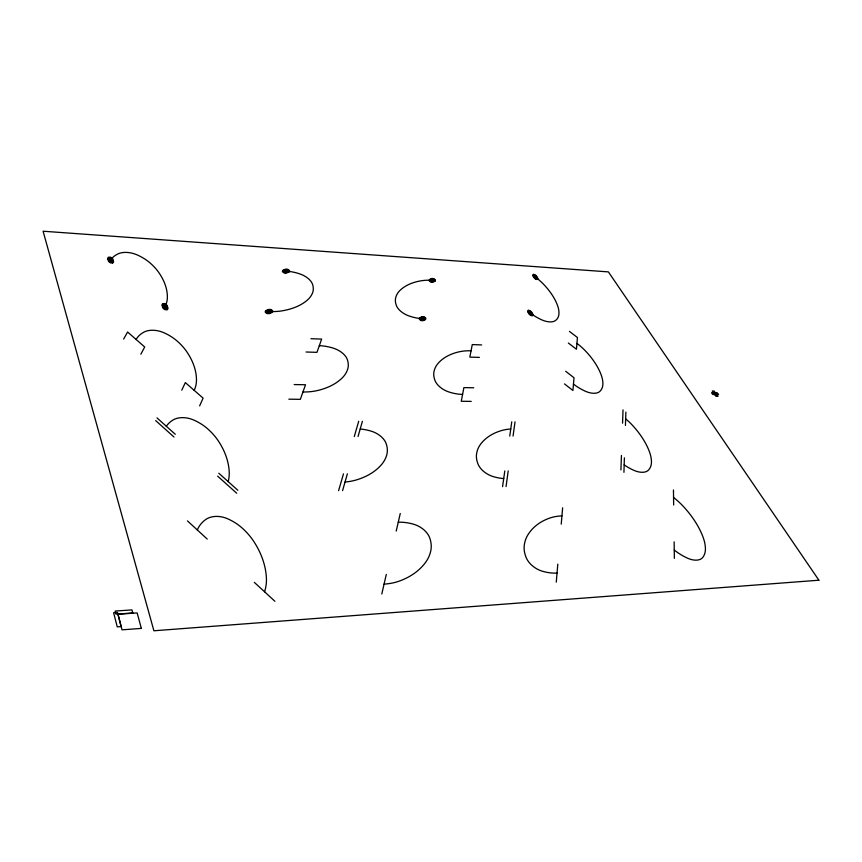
<?xml version="1.0" encoding="UTF-8"?>
<svg xmlns="http://www.w3.org/2000/svg" width="862" height="862" viewBox="0 0 862 862"><rect width="100%" height="100%" fill="white"/><g stroke="black" fill="none" stroke-linecap="round" stroke-linejoin="round"><path stroke-width="1.29" d="M623.937 472.322L624.4 457.797M625.446 425.397L625.866 412.101M620.931 469.93L621.437 455.459M622.558 423.145L623.021 409.892M556.27 582.141L557.811 564.125M561.237 524.128L562.638 507.793M506.048 486.545L508.224 470.9M513.052 436.064L515.034 421.82M502.578 486.631L504.798 470.964M509.744 436.075L511.769 421.809M381.801 594.004L386.295 574.415M396.218 531.089L400.259 513.483M342.58 490.607L347.386 473.809M358.053 436.506L362.406 421.302M338.594 490.704L343.464 473.874M354.293 436.517L358.7 421.281M199.628 405.873L203.098 398.147L185.352 382.599L181.763 390.163M140.862 354.196L144.708 346.987L127.608 332.01L123.643 339.057M288.845 399.181L300.364 399.322L305.514 384.754L294.19 384.56M471.245 401.39L461.245 401.272L463.907 387.598L473.755 387.781M714.727 394.537L716.581 394.57M713.467 392.738L715.32 392.77M306.064 352.008L316.968 352.342L321.655 339.089L310.913 338.701M479.358 357.396L469.833 357.105L472.268 344.584L481.664 344.929M569.459 331.407L577.443 337.527L576.441 349.25L568.36 343.022M565.688 371.274L574.006 377.761L572.918 390.497L564.491 383.902M156.992 417.898L175.288 434.276M218.819 473.238L237.847 490.273M155.677 420.602L174.016 437.034M217.644 476.147L236.716 493.236M187.474 520.917L207.236 539.073M254.301 582.346L274.903 601.277M715.46 392.803L716.678 394.537M713.37 392.76L714.587 394.505M673.459 489.961L673.653 505.024M674.138 541.821L674.364 558.339M535.334 276.982A47.852 24.815 26.2 0 1 544.461 285.193A73.162 38.402 25.9 0 1 557.865 306.473A48.11 25.084 26.4 0 1 558.878 314.533A30.666 15.958 26.8 0 1 555.624 320.438A14.579 7.596 27.2 0 1 541.487 319.748A30.472 15.731 27.2 0 1 530.335 313.068M576.947 343.356A50.308 27.315 28 0 1 586.688 352.235A76.923 42.335 27.7 0 1 601.439 375.66A50.599 27.606 28.2 0 1 602.861 384.689A32.271 17.542 28.7 0 1 599.801 391.445A15.354 8.361 29.1 0 1 585.233 391.186A32.066 17.283 29 0 1 573.467 384.086M625.65 418.803A53.175 30.116 30.3 0 1 633.225 426.13A81.33 46.763 30 0 1 649.539 452.033A53.53 30.439 30.6 0 1 651.457 462.183A34.168 19.33 31.1 0 1 648.633 469.952A16.27 9.202 31.6 0 1 633.645 470.243A33.952 19.018 31.4 0 1 624.174 464.866M673.556 497.439A56.612 33.241 33.2 0 1 684.784 507.987A86.609 51.731 33 0 1 702.918 536.767A57.032 33.607 33.6 0 1 705.418 548.254A36.43 21.313 34.1 0 1 702.929 557.229A17.369 10.139 34.6 0 1 687.488 558.167A36.215 20.936 34.3 0 1 674.256 550.021M432.271 280.333A50.416 27.53 25.1 0 0 420.71 280.861A76.858 42.378 25.6 0 0 399.936 290.462A50.75 27.886 25 0 0 395.777 297.358A32.465 17.843 24.5 0 0 396.412 305.611A15.484 8.555 24.1 0 0 409.698 316.214A32.347 17.682 24 0 0 422.563 318.681M462.582 394.387A34.006 19.632 25.8 0 1 449.188 392.081A16.292 9.493 25.9 0 1 435.03 380.595A34.157 19.804 26.3 0 1 434.049 371.306A53.433 30.924 26.9 0 1 438.079 363.376A81.006 46.968 27.7 0 1 459.155 351.815A53.067 30.493 27 0 1 471.061 350.802M503.72 478.582A35.935 21.852 28.2 0 1 493.161 476.578A17.229 10.581 28.4 0 1 478.011 464.068A36.139 22.035 28.9 0 1 476.611 453.552A56.58 34.383 29.5 0 1 480.468 444.393A85.909 52.162 30.4 0 1 501.781 430.494A56.181 33.866 29.6 0 1 510.757 428.996M557.046 573.068A38.262 24.373 31.4 0 1 542.435 571.247A18.361 11.809 31.8 0 1 526.154 557.552A38.542 24.567 32.3 0 1 524.236 545.581A60.405 38.273 33 0 1 527.835 534.957A91.889 57.991 34.1 0 1 549.32 518.213A59.952 37.669 33 0 1 561.949 515.907M285.99 271.11A34.2 19.352 20.8 0 1 299.491 273.782A16.055 8.986 20.9 0 1 312.583 284.417A34.103 19.147 20.4 0 1 312.594 292.789A53.616 30.041 19.9 0 1 307.454 300.008A81.114 45.104 19.2 0 1 282.758 310.729A54.037 30.439 19.6 0 1 268.987 311.516M319.328 345.673A35.924 21.658 22.2 0 1 333.432 348.194A16.852 10.053 22.2 0 1 347.386 359.723A35.805 21.431 21.7 0 1 347.677 369.184A56.278 33.65 21 0 1 342.591 377.534A85.101 50.535 20.2 0 1 317.27 390.583A56.73 34.124 20.8 0 1 302.961 391.984M360.208 429.007A37.917 24.362 24.3 0 1 371.274 431.172A17.779 11.292 24.2 0 1 386.198 443.736A37.756 24.104 23.6 0 1 386.855 454.479A59.316 37.885 22.8 0 1 381.866 464.187A89.616 56.935 21.8 0 1 355.931 480.059A59.801 38.456 22.5 0 1 345.037 482.02M398.255 522.221A40.277 27.509 27.6 0 1 413.738 524.279A18.867 12.725 27.3 0 1 429.782 538.05A40.051 27.228 26.6 0 1 430.871 550.344A62.872 42.841 25.6 0 1 426.054 561.69A94.863 64.467 24.3 0 1 399.559 581.01A63.389 43.553 25.4 0 1 384.064 584.134M110.616 260.065A36.592 20.936 16.4 0 1 118.299 253.762A17.348 9.838 16.1 0 1 137.446 255.023A37.023 21.194 15.8 0 1 149.546 262.511A58.799 33.898 15.3 0 1 158.533 272.155A90.532 52.453 14.5 0 1 167.379 297.174A59.112 34.351 15.3 0 1 164.965 306.667M136.131 339.477A38.445 23.63 16.9 0 1 144.019 332.075A18.221 11.098 16.5 0 1 164.082 332.807A38.898 23.964 16.2 0 1 176.915 340.856A61.816 38.37 15.6 0 1 186.558 351.448A95.251 59.5 14.5 0 1 196.471 379.485A62.172 38.919 15.6 0 1 194.209 390.357M166.301 426.227A40.525 26.862 17.9 0 1 172.917 420.053A19.19 12.618 17.3 0 1 193.972 420.128A41.01 27.272 17 0 1 207.634 428.802A65.2 43.757 16.2 0 1 218.043 440.514A100.542 68.012 14.9 0 1 229.217 472.15A65.609 44.425 16.3 0 1 228.171 481.61M197.323 529.968A42.906 30.752 19.8 0 1 205.609 519.592A20.311 14.438 18.9 0 1 227.751 518.816A43.423 31.28 18.6 0 1 242.373 528.234A69.068 50.298 17.7 0 1 253.654 541.261A106.554 78.42 16 0 1 266.369 577.238A69.531 51.106 17.9 0 1 264.569 591.774M286.69 270.991L285.3 271.239L286.69 270.991M287.38 270.873C285.053 274.084 283.576 268.696 287.38 270.873M270.452 311.236C268.007 314.759 266.433 308.952 270.452 311.236M269.72 311.376L268.254 311.667L269.72 311.376M165.569 306.947C163.985 308.197 164.534 304.415 165.569 306.947M166.172 307.238C163.015 309.738 164.103 302.163 166.172 307.238M111.801 260.615C108.558 262.953 109.905 255.766 111.801 260.615M110.088 259.602L111.155 260.518L110.088 259.602M423.199 318.714L421.917 318.649L423.199 318.714M423.845 318.746C420.537 321.472 421.518 315.794 423.845 318.746M433.489 280.409C430.332 282.887 431.269 277.639 433.489 280.409M432.875 280.376L431.657 280.29L432.875 280.376M531.391 313.887C528.223 314.393 529.947 309.717 531.391 313.887M530.863 313.477L529.882 312.55L530.863 313.477M536.347 277.758C533.319 278.189 534.946 273.857 536.347 277.758M535.841 277.37L534.893 276.497L535.841 277.37M424.244 319.199L422.983 319.834A3.082 1.713 24.4 0 1 422.251 319.888A1.972 1.099 24.4 0 1 421.486 319.737L420.688 319.102A1.972 1.099 24.5 0 1 420.634 318.595A3.082 1.713 24.5 0 1 420.871 318.164L422.143 317.528A3.082 1.713 24.5 0 1 422.865 317.485A2.09 1.164 24.5 0 1 423.673 317.636L424.427 318.272A1.972 1.088 24.5 0 1 424.481 318.768A3.082 1.713 24.4 0 1 424.244 319.199M424.804 319.382L423.123 320.222A4.105 2.284 24.4 0 1 422.154 320.287A2.629 1.455 24.4 0 1 421.13 320.093L420.063 319.242A2.629 1.465 24.5 0 1 419.988 318.563A4.116 2.284 24.5 0 1 420.311 317.981L422.003 317.151A4.116 2.284 24.5 0 1 422.962 317.087A2.791 1.552 24.5 0 1 424.05 317.291L425.052 318.132A2.618 1.455 24.5 0 1 425.117 318.8A4.105 2.284 24.4 0 1 424.804 319.382M425.365 319.554L423.264 320.61A5.14 2.855 24.4 0 1 422.057 320.686A3.286 1.821 24.4 0 1 420.764 320.438L419.428 319.371A3.286 1.832 24.5 0 1 419.352 318.531A5.14 2.855 24.5 0 1 419.751 317.809L421.863 316.763A5.14 2.855 24.5 0 1 423.07 316.688A3.48 1.929 24.5 0 1 424.427 316.947L425.677 317.992A3.276 1.821 24.5 0 1 425.763 318.832A5.129 2.845 24.4 0 1 425.365 319.554M434.954 281.184L432.95 282.122A4.924 2.618 24.3 0 1 431.797 282.176A3.146 1.681 24.3 0 1 430.569 281.928L429.287 280.915A3.146 1.681 24.4 0 1 429.201 280.139A4.935 2.629 24.4 0 1 429.578 279.482L431.582 278.545A4.924 2.629 24.4 0 1 432.735 278.501A3.34 1.778 24.4 0 1 434.028 278.76L435.235 279.751A3.146 1.67 24.4 0 1 435.321 280.527A4.924 2.618 24.3 0 1 434.954 281.184M433.877 280.84L432.681 281.4A2.952 1.573 24.3 0 1 431.991 281.432A1.886 1.002 24.4 0 1 431.248 281.292L430.483 280.689A1.886 1.002 24.4 0 1 430.429 280.215A2.963 1.573 24.4 0 1 430.655 279.827L431.862 279.266A2.952 1.573 24.4 0 1 432.552 279.234A2.004 1.067 24.4 0 1 433.327 279.385L434.049 279.978A1.886 1.002 24.4 0 1 434.103 280.452A2.952 1.573 24.4 0 1 433.877 280.84M434.416 281.012L432.81 281.766A3.944 2.101 24.3 0 1 431.894 281.809A2.521 1.347 24.3 0 1 430.914 281.605L429.879 280.807A2.521 1.347 24.4 0 1 429.815 280.182A3.944 2.101 24.4 0 1 430.116 279.654L431.722 278.9A3.944 2.101 24.4 0 1 432.638 278.868A2.672 1.422 24.4 0 1 433.683 279.072L434.642 279.859A2.511 1.336 24.4 0 1 434.717 280.484A3.944 2.101 24.3 0 1 434.416 281.012M271.444 312.26L269.386 313.143A4.418 2.564 20.1 0 1 268.276 313.208A2.823 1.638 20.1 0 1 267.134 313.003L266.046 312.098A2.823 1.638 20.1 0 1 266.078 311.387A4.418 2.564 20.1 0 1 266.53 310.773L268.588 309.9A4.418 2.564 20.2 0 1 269.698 309.835A2.995 1.735 20.2 0 1 270.905 310.061L271.918 310.945A2.823 1.638 20.1 0 1 271.886 311.656A4.418 2.564 20.1 0 1 271.444 312.26M272.047 312.453L269.483 313.552A5.528 3.2 20 0 1 268.093 313.639A3.523 2.047 20.1 0 1 266.67 313.369L265.313 312.238A3.534 2.047 20.1 0 1 265.345 311.354A5.528 3.211 20.2 0 1 265.916 310.589L268.491 309.49A5.517 3.211 20.2 0 1 269.871 309.415A3.739 2.166 20.2 0 1 271.379 309.695L272.651 310.805A3.523 2.047 20.1 0 1 272.618 311.688A5.517 3.2 20.1 0 1 272.047 312.453M270.83 312.076L269.289 312.744A3.308 1.918 20.1 0 1 268.448 312.787A2.112 1.228 20.1 0 1 267.597 312.626L266.778 311.958A2.112 1.228 20.1 0 1 266.811 311.419A3.319 1.929 20.1 0 1 267.145 310.966L268.685 310.298A3.308 1.929 20.2 0 1 269.515 310.255A2.241 1.304 20.1 0 1 270.42 310.417L271.185 311.085A2.112 1.228 20.1 0 1 271.164 311.624A3.308 1.918 20.1 0 1 270.83 312.076M288.921 272.026L286.496 272.995A5.28 2.931 20.5 0 1 285.182 273.049A3.373 1.875 20.5 0 1 283.824 272.78L282.51 271.713A3.373 1.875 20.5 0 1 282.542 270.894A5.28 2.942 20.6 0 1 283.07 270.205L285.494 269.235A5.28 2.931 20.6 0 1 286.809 269.181A3.577 1.983 20.6 0 1 288.242 269.472L289.46 270.517A3.373 1.864 20.5 0 1 289.438 271.336A5.28 2.931 20.5 0 1 288.921 272.026M287.746 271.659L286.292 272.241A3.168 1.756 20.5 0 1 285.505 272.273A2.026 1.121 20.5 0 1 284.686 272.112L283.91 271.476A2.026 1.121 20.5 0 1 283.921 270.98A3.168 1.756 20.6 0 1 284.244 270.571L285.688 269.989A3.168 1.756 20.6 0 1 286.486 269.957A2.144 1.196 20.6 0 1 287.348 270.129L288.07 270.754A2.026 1.121 20.5 0 1 288.059 271.239A3.168 1.756 20.5 0 1 287.746 271.659M288.328 271.842L286.399 272.618A4.224 2.349 20.5 0 1 285.344 272.661A2.694 1.498 20.5 0 1 284.255 272.446L283.21 271.595A2.705 1.498 20.5 0 1 283.232 270.937A4.224 2.349 20.6 0 1 283.652 270.388L285.591 269.612A4.224 2.349 20.6 0 1 286.647 269.569A2.866 1.584 20.6 0 1 287.789 269.795L288.77 270.636A2.694 1.498 20.5 0 1 288.748 271.282A4.224 2.338 20.5 0 1 288.328 271.842M529.333 311.419L528.966 311.505A1.853 0.97 26.9 0 0 528.762 311.861A2.909 1.53 27 0 0 528.805 312.346L529.613 313.682A2.909 1.53 27 0 0 530.184 314.199A1.864 0.981 27 0 0 530.852 314.598L531.692 314.662A1.972 1.034 26.9 0 0 531.919 314.285A2.909 1.53 26.9 0 0 531.865 313.79L531.057 312.464A2.909 1.53 26.9 0 0 530.496 311.947A1.853 0.981 26.9 0 0 529.828 311.548L529.333 311.419M528.665 310.32L528.061 310.46A3.092 1.627 26.9 0 0 527.706 311.042A4.849 2.543 27 0 0 527.792 311.872L529.128 314.08A4.849 2.543 27 0 0 530.076 314.953A3.103 1.627 27 0 0 531.197 315.621L532.597 315.729A3.297 1.735 26.9 0 0 532.975 315.093A4.86 2.554 26.9 0 0 532.888 314.274L531.542 312.066A4.849 2.554 26.9 0 0 530.593 311.193A3.092 1.627 26.9 0 0 529.483 310.535L528.665 310.32M528.999 310.87L528.514 310.977A2.478 1.304 26.9 0 0 528.234 311.451A3.879 2.036 27 0 0 528.298 312.109L529.376 313.887A3.879 2.036 27 0 0 530.13 314.576A2.478 1.304 27 0 0 531.024 315.115L532.145 315.201A2.629 1.379 26.9 0 0 532.447 314.695A3.879 2.047 26.9 0 0 532.382 314.037L531.294 312.26A3.879 2.036 26.9 0 0 530.55 311.57A2.478 1.304 26.9 0 0 529.656 311.042L528.999 310.87M533.718 274.407L533.136 274.525A2.974 1.498 26.6 0 0 532.802 275.064A4.655 2.349 26.6 0 0 532.888 275.829L534.181 277.898A4.655 2.349 26.7 0 0 535.097 278.717A2.974 1.508 26.7 0 0 536.164 279.363L537.522 279.482A3.168 1.595 26.6 0 0 537.866 278.911A4.666 2.36 26.6 0 0 537.78 278.146L536.487 276.066A4.666 2.36 26.6 0 0 535.571 275.258A2.974 1.498 26.6 0 0 534.505 274.622L533.718 274.407M534.041 274.924L533.578 275.021A2.381 1.196 26.6 0 0 533.309 275.452A3.728 1.875 26.6 0 0 533.373 276.055L534.418 277.715A3.728 1.886 26.7 0 0 535.14 278.372A2.381 1.207 26.6 0 0 536.002 278.889L537.08 278.986A2.532 1.282 26.6 0 0 537.36 278.523A3.728 1.886 26.6 0 0 537.295 277.909L536.25 276.249A3.728 1.886 26.6 0 0 535.528 275.603A2.381 1.207 26.6 0 0 534.677 275.097L534.041 274.924M534.365 275.431L534.02 275.506A1.789 0.905 26.6 0 0 533.815 275.829A2.791 1.412 26.6 0 0 533.869 276.293L534.645 277.532A2.791 1.412 26.6 0 0 535.194 278.027A1.789 0.905 26.6 0 0 535.83 278.404L536.649 278.48A1.896 0.959 26.6 0 0 536.854 278.135A2.801 1.412 26.6 0 0 536.81 277.683L536.024 276.433A2.801 1.412 26.6 0 0 535.474 275.948A1.789 0.905 26.6 0 0 534.839 275.56L534.365 275.431M166.183 308.51L165.019 308.456A2.23 1.315 16.9 0 1 164.265 307.982A3.491 2.058 17 0 1 163.705 307.378L163.166 305.816A3.491 2.058 17 0 1 163.306 305.245A2.23 1.315 16.9 0 1 163.758 304.836L164.879 304.857A2.37 1.39 16.9 0 1 165.676 305.353A3.491 2.058 16.8 0 1 166.226 305.967L166.775 307.518A3.502 2.058 16.9 0 1 166.625 308.09A2.23 1.315 16.9 0 1 166.183 308.51M166.592 309.124L165.03 309.049A2.974 1.756 16.9 0 1 164.028 308.424A4.655 2.737 17 0 1 163.284 307.615L162.562 305.536A4.655 2.737 17 0 1 162.756 304.771A2.974 1.746 16.9 0 1 163.349 304.221L164.847 304.264A3.157 1.864 16.9 0 1 165.903 304.922A4.666 2.748 16.8 0 1 166.646 305.73L167.379 307.799A4.666 2.748 16.8 0 1 167.185 308.564A2.974 1.756 16.9 0 1 166.592 309.124M167.002 309.738L165.051 309.641A3.717 2.187 16.9 0 1 163.791 308.865A5.819 3.426 17 0 1 162.864 307.842L161.959 305.256A5.808 3.426 17 0 1 162.207 304.297A3.717 2.187 16.9 0 1 162.95 303.618L164.814 303.661A3.944 2.327 16.9 0 1 166.14 304.491A5.829 3.437 16.8 0 1 167.066 305.493L167.982 308.079A5.829 3.437 16.8 0 1 167.734 309.038A3.717 2.198 16.9 0 1 167.002 309.738M112.513 262.996L110.562 262.867A3.696 2.09 15.6 0 1 109.334 262.102A5.775 3.276 15.6 0 1 108.45 261.132L107.664 258.665A5.775 3.265 15.6 0 1 107.955 257.77A3.685 2.09 15.6 0 1 108.731 257.145L110.595 257.221A3.922 2.22 15.5 0 1 111.898 258.029A5.786 3.276 15.5 0 1 112.782 258.999L113.579 261.455A5.797 3.286 15.5 0 1 113.288 262.35A3.696 2.101 15.5 0 1 112.513 262.996M111.758 261.822L110.584 261.746A2.22 1.261 15.6 0 1 109.851 261.283A3.47 1.961 15.6 0 1 109.312 260.701L108.838 259.225A3.47 1.961 15.6 0 1 109.021 258.686A2.209 1.25 15.6 0 1 109.485 258.309L110.605 258.352A2.349 1.336 15.5 0 1 111.381 258.837A3.47 1.972 15.5 0 1 111.92 259.419L112.394 260.895A3.47 1.972 15.5 0 1 112.222 261.434A2.22 1.261 15.5 0 1 111.758 261.822M112.135 262.404L110.573 262.307A2.952 1.67 15.6 0 1 109.593 261.692A4.622 2.618 15.6 0 1 108.881 260.917L108.256 258.945A4.622 2.618 15.6 0 1 108.483 258.234A2.952 1.67 15.6 0 1 109.108 257.727L110.605 257.781A3.136 1.778 15.5 0 1 111.64 258.428A4.633 2.629 15.5 0 1 112.351 259.203L112.987 261.175A4.633 2.629 15.5 0 1 112.76 261.897A2.952 1.681 15.5 0 1 112.135 262.404M141.336 628.398L122.027 629.842L117.986 614.24L137.155 612.925L141.336 628.398M818.9 580.212L153.899 630.779L43.1 231.221L608.378 271.886L818.9 580.212M121.133 626.555L117.243 626.846L113.612 612.72L117.48 612.462L121.133 626.555M132.759 612.979L115.95 614.132L115.152 611.05L131.94 609.908L132.759 612.979M718.531 394.57L712.723 394.473L711.516 392.727L717.313 392.835L718.531 394.57M717.798 396.304L715.945 396.283L712.26 391.003L714.113 391.036L717.798 396.304"/></g></svg>
